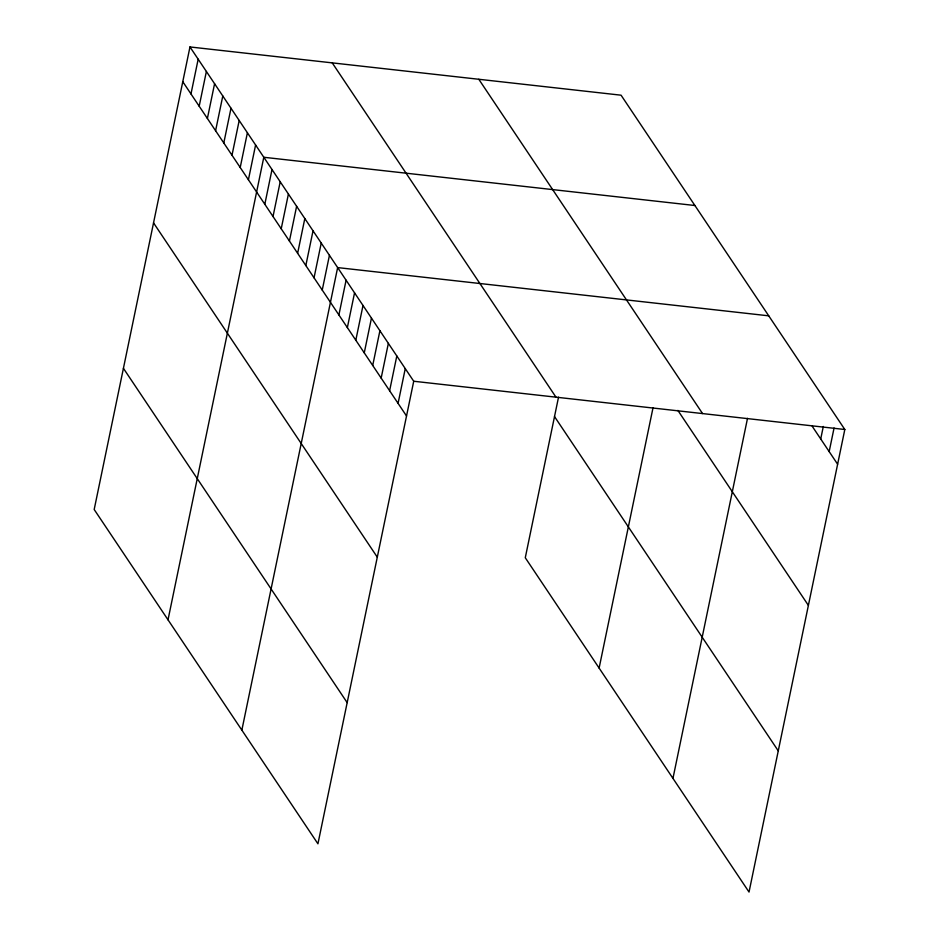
<?xml version="1.0" encoding="UTF-8"?>
<svg xmlns="http://www.w3.org/2000/svg" width="939" height="939" viewBox="0 0 939 939"><rect width="100%" height="100%" fill="white"/><g stroke="black" fill="none" stroke-linecap="round" stroke-linejoin="round"><path stroke-width="1.41" d="M189.971 46.95L94.182 509.501L317.934 843.809L413.723 381.246L189.971 46.95L621.066 95.191L844.818 429.499L749.029 892.05L525.277 557.754L558.529 397.174M190.981 93.947L198.176 59.204M199.185 106.201L206.38 71.47M207.39 118.467L214.585 83.724M215.594 130.721L222.789 95.978M223.799 142.974L230.994 108.243M232.003 155.228L239.199 120.497M240.208 167.494L247.403 132.751M248.412 179.748L255.596 145.005M168.011 619.822L263.8 157.271L694.907 205.512M264.821 204.268L272.005 169.525M273.014 216.522L280.209 181.779M281.219 228.776L288.414 194.044M289.423 241.041L296.618 206.298M297.628 253.295L304.823 218.552M305.832 265.549L313.027 230.818M314.037 277.815L321.232 243.072M322.241 290.069L329.436 255.326M241.851 730.143L337.641 267.592L768.748 315.833M338.897 314.952L346.092 280.221M347.36 327.582L354.555 292.839M355.811 340.211L363.006 305.468M364.262 352.841L371.457 318.098M372.713 365.471L379.908 330.728M381.164 378.1L388.359 343.357M389.615 390.73L396.81 355.987M398.077 403.359L405.261 368.616M599.117 668.075L653.028 407.749M672.958 778.384L747.514 418.336M820.721 438.971L823.315 426.47M829.172 451.6L834.067 427.984M413.723 381.246L844.818 429.499M812.27 426.341L837.623 464.23M478.808 79.275L702.56 413.571M677.876 410.402L808.397 605.409M332.23 62.866L555.982 397.174M554.515 416.576L778.267 750.871M182.776 81.693L406.528 415.989M153.538 222.872L377.29 557.167M123.42 368.323L347.16 702.618"/></g></svg>
